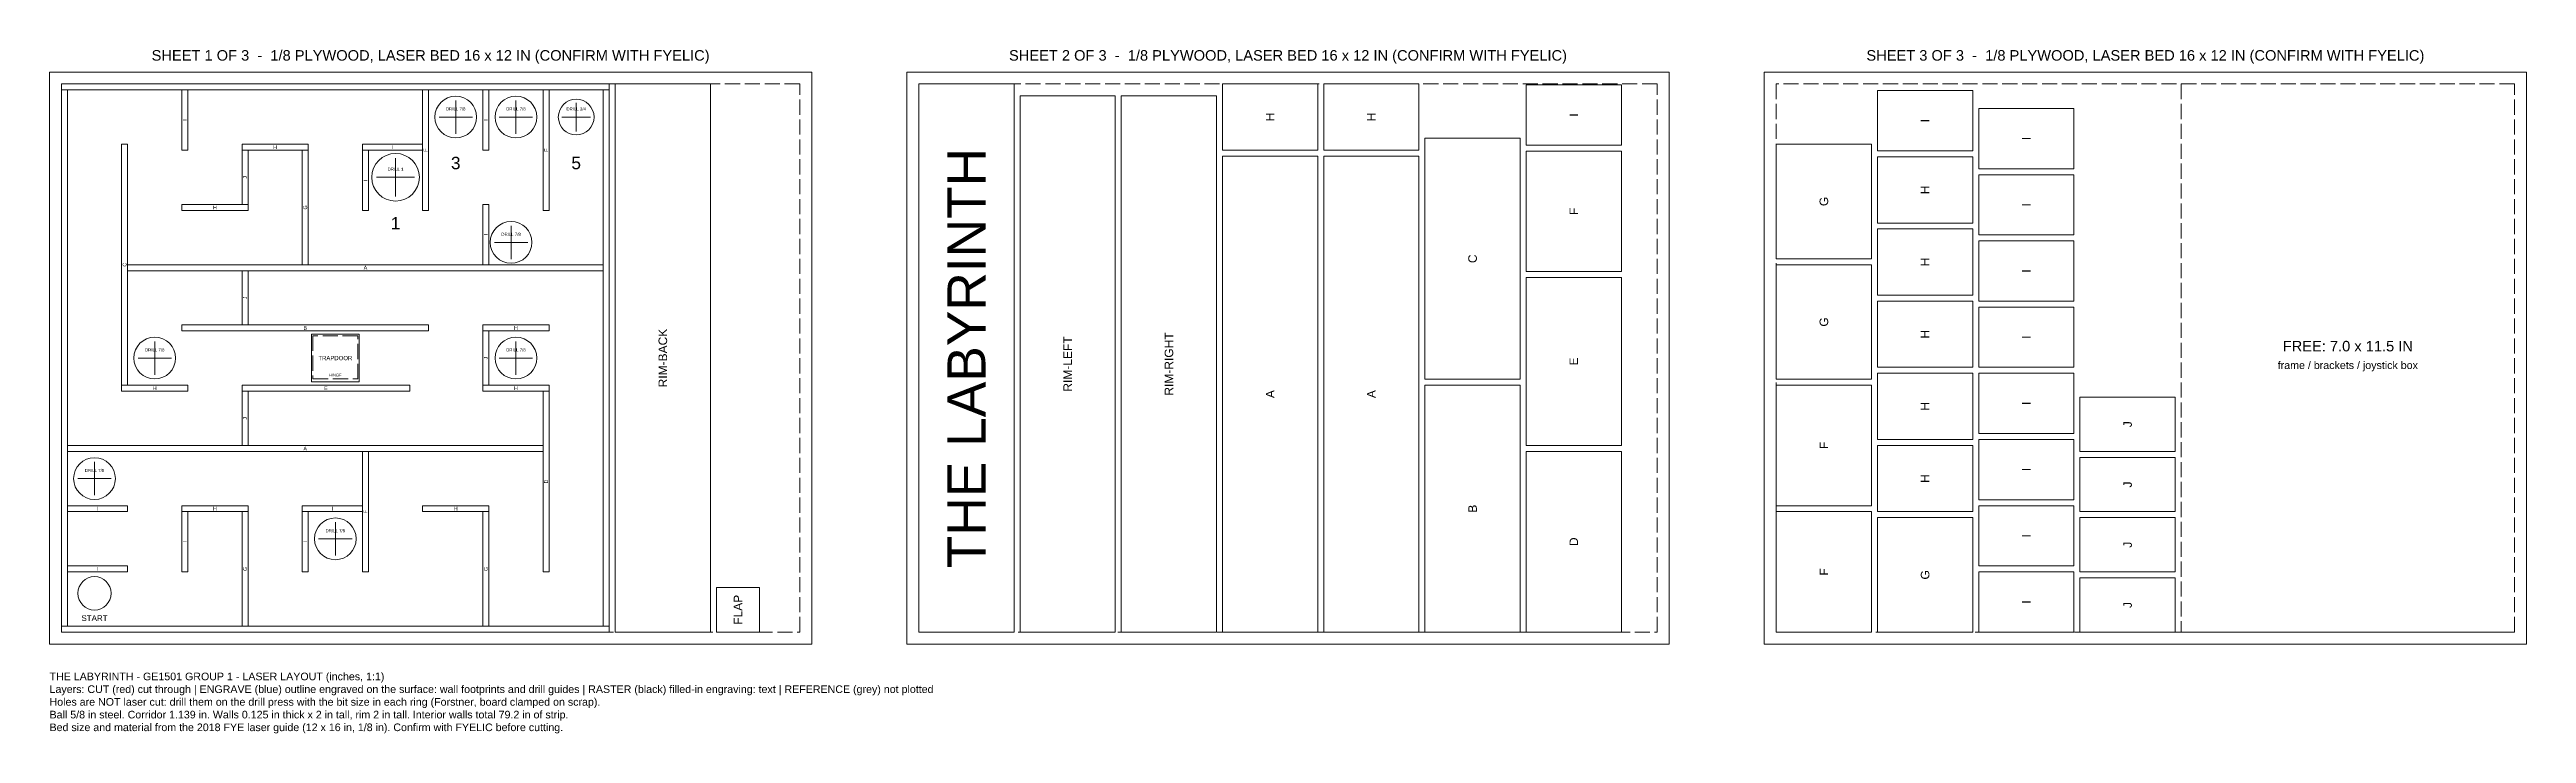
# Model space of a CAD drawing. Header units: inches. Extents: x 0 to 52, y -1.9 to 12.5.
import ezdxf
from ezdxf.enums import TextEntityAlignment as Align

# ---------------------------------------------------------------- set-up
doc = ezdxf.new("R2010")
doc.units = ezdxf.units.IN
doc.header["$LTSCALE"] = 0.25
doc.header["$MEASUREMENT"] = 0
doc.linetypes.add('DASHED', pattern=[1.524, 1.27, -0.254])
for name, color, linetype, lineweight in [('CUT', 1, 'Continuous', 0), ('ENGRAVE', 5, 'Continuous', 0), ('RASTER', 7, 'Continuous', 0)]:
    doc.layers.add(name, color=color, linetype=linetype, lineweight=lineweight)
doc.layers.add('REFERENCE', color=8, linetype='Continuous', lineweight=0, plot=False)
doc.styles.add('LAB', font='arial.ttf')

msp = doc.modelspace()

# ---------------------------------------------------------------- linework, layer by layer
at = {"layer": 'CUT'}
for points in [[(0.25, 0.25), (11.75, 0.25), (11.75, 11.75), (0.25, 11.75)], [(11.875, 0.25), (13.875, 0.25), (13.875, 11.75), (11.875, 11.75)], [(18.25, 0.25), (20.25, 0.25), (20.25, 11.75), (18.25, 11.75)], [(20.375, 0.25), (22.375, 0.25), (22.375, 11.5), (20.375, 11.5)], [(22.5, 0.25), (24.5, 0.25), (24.5, 11.5), (22.5, 11.5)], [(24.625, 10.361), (26.625, 10.361), (26.625, 11.75), (24.625, 11.75)], [(26.75, 10.361), (28.75, 10.361), (28.75, 11.75), (26.75, 11.75)], [(31, 10.467), (33, 10.467), (33, 11.731), (31, 11.731)], [(38.375, 10.347), (40.375, 10.347), (40.375, 11.611), (38.375, 11.611)], [(40.5, 9.972), (42.5, 9.972), (42.5, 11.236), (40.5, 11.236)], [(28.875, 5.556), (30.875, 5.556), (30.875, 10.611), (28.875, 10.611)], [(36.25, 8.083), (38.25, 8.083), (38.25, 10.486), (36.25, 10.486)], [(24.625, 0.25), (26.625, 0.25), (26.625, 10.236), (24.625, 10.236)], [(26.75, 0.25), (28.75, 0.25), (28.75, 10.236), (26.75, 10.236)], [(31, 7.814), (33, 7.814), (33, 10.342), (31, 10.342)], [(38.375, 8.833), (40.375, 8.833), (40.375, 10.222), (38.375, 10.222)], [(40.5, 8.583), (42.5, 8.583), (42.5, 9.847), (40.5, 9.847)], [(38.375, 7.319), (40.375, 7.319), (40.375, 8.708), (38.375, 8.708)], [(40.5, 7.194), (42.5, 7.194), (42.5, 8.458), (40.5, 8.458)], [(36.25, 5.556), (38.25, 5.556), (38.25, 7.958), (36.25, 7.958)], [(31, 4.167), (33, 4.167), (33, 7.689), (31, 7.689)], [(38.375, 5.806), (40.375, 5.806), (40.375, 7.194), (38.375, 7.194)], [(40.5, 5.806), (42.5, 5.806), (42.5, 7.069), (40.5, 7.069)], [(5.5, 5.5), (6.5, 5.5), (6.5, 6.5), (5.5, 6.5)], [(28.875, 0.25), (30.875, 0.25), (30.875, 5.431), (28.875, 5.431)], [(36.25, 2.903), (38.25, 2.903), (38.25, 5.431), (36.25, 5.431)], [(38.375, 4.292), (40.375, 4.292), (40.375, 5.681), (38.375, 5.681)], [(40.5, 4.417), (42.5, 4.417), (42.5, 5.681), (40.5, 5.681)], [(42.625, 4.042), (44.625, 4.042), (44.625, 5.181), (42.625, 5.181)], [(38.375, 2.778), (40.375, 2.778), (40.375, 4.167), (38.375, 4.167)], [(40.5, 3.028), (42.5, 3.028), (42.5, 4.292), (40.5, 4.292)], [(31, 0.25), (33, 0.25), (33, 4.042), (31, 4.042)], [(42.625, 2.778), (44.625, 2.778), (44.625, 3.917), (42.625, 3.917)], [(36.25, 0.25), (38.25, 0.25), (38.25, 2.778), (36.25, 2.778)], [(38.375, 0.25), (40.375, 0.25), (40.375, 2.653), (38.375, 2.653)], [(40.5, 1.639), (42.5, 1.639), (42.5, 2.903), (40.5, 2.903)], [(42.625, 1.514), (44.625, 1.514), (44.625, 2.653), (42.625, 2.653)], [(14, 0.25), (14.906, 0.25), (14.906, 1.188), (14, 1.188)], [(40.5, 0.25), (42.5, 0.25), (42.5, 1.514), (40.5, 1.514)], [(42.625, 0.25), (44.625, 0.25), (44.625, 1.389), (42.625, 1.389)]]:
    msp.add_lwpolyline(points, close=True, dxfattribs=at)
at = {"layer": 'ENGRAVE'}
for p, q in [((8.178, 11.056), (8.878, 11.056)), ((8.528, 10.706), (8.528, 11.406)), ((9.442, 11.056), (10.142, 11.056)), ((9.792, 10.706), (9.792, 11.406)), ((10.756, 11.056), (11.356, 11.056)), ((11.056, 10.756), (11.056, 11.356)), ((7.264, 9.392), (7.264, 10.192)), ((6.864, 9.792), (7.664, 9.792)), ((9.34, 8.426), (10.04, 8.426)), ((9.69, 8.076), (9.69, 8.776)), ((2.208, 5.65), (2.208, 6.35)), ((9.792, 5.65), (9.792, 6.35)), ((1.858, 6), (2.558, 6)), ((9.442, 6), (10.142, 6)), ((0.944, 3.122), (0.944, 3.822)), ((0.594, 3.472), (1.294, 3.472)), ((5.65, 2.208), (6.35, 2.208)), ((6, 1.858), (6, 2.558))]:
    msp.add_line(p, q, dxfattribs=at)
for points in [[(2.778, 10.361), (2.903, 10.361), (2.903, 11.625), (2.778, 11.625)], [(7.833, 9.097), (7.958, 9.097), (7.958, 11.625), (7.833, 11.625)], [(9.097, 10.361), (9.222, 10.361), (9.222, 11.625), (9.097, 11.625)], [(10.361, 9.097), (10.486, 9.097), (10.486, 11.625), (10.361, 11.625)], [(1.514, 5.431), (1.639, 5.431), (1.639, 10.486), (1.514, 10.486)], [(4.042, 10.361), (5.431, 10.361), (5.431, 10.486), (4.042, 10.486)], [(6.569, 10.361), (7.833, 10.361), (7.833, 10.486), (6.569, 10.486)], [(4.042, 9.222), (4.167, 9.222), (4.167, 10.361), (4.042, 10.361)], [(5.306, 7.958), (5.431, 7.958), (5.431, 10.361), (5.306, 10.361)], [(6.569, 9.097), (6.694, 9.097), (6.694, 10.361), (6.569, 10.361)], [(2.778, 9.097), (4.167, 9.097), (4.167, 9.222), (2.778, 9.222)], [(9.097, 7.958), (9.222, 7.958), (9.222, 9.222), (9.097, 9.222)], [(1.639, 7.833), (11.625, 7.833), (11.625, 7.958), (1.639, 7.958)], [(4.042, 6.694), (4.167, 6.694), (4.167, 7.833), (4.042, 7.833)], [(2.778, 6.569), (7.958, 6.569), (7.958, 6.694), (2.778, 6.694)], [(9.097, 6.569), (10.486, 6.569), (10.486, 6.694), (9.097, 6.694)], [(9.097, 5.431), (9.222, 5.431), (9.222, 6.569), (9.097, 6.569)], [(1.514, 5.306), (2.903, 5.306), (2.903, 5.431), (1.514, 5.431)], [(4.042, 5.306), (7.564, 5.306), (7.564, 5.431), (4.042, 5.431)], [(4.042, 4.167), (4.167, 4.167), (4.167, 5.306), (4.042, 5.306)], [(9.097, 5.306), (10.486, 5.306), (10.486, 5.431), (9.097, 5.431)], [(10.361, 1.514), (10.486, 1.514), (10.486, 5.306), (10.361, 5.306)], [(0.375, 4.042), (10.361, 4.042), (10.361, 4.167), (0.375, 4.167)], [(6.569, 1.514), (6.694, 1.514), (6.694, 4.042), (6.569, 4.042)], [(0.375, 2.778), (1.639, 2.778), (1.639, 2.903), (0.375, 2.903)], [(2.778, 2.778), (4.167, 2.778), (4.167, 2.903), (2.778, 2.903)], [(2.778, 1.514), (2.903, 1.514), (2.903, 2.778), (2.778, 2.778)], [(4.042, 0.375), (4.167, 0.375), (4.167, 2.778), (4.042, 2.778)], [(5.306, 2.778), (6.569, 2.778), (6.569, 2.903), (5.306, 2.903)], [(5.306, 1.514), (5.431, 1.514), (5.431, 2.778), (5.306, 2.778)], [(7.833, 2.778), (9.222, 2.778), (9.222, 2.903), (7.833, 2.903)], [(9.097, 0.375), (9.222, 0.375), (9.222, 2.778), (9.097, 2.778)], [(0.375, 1.514), (1.639, 1.514), (1.639, 1.639), (0.375, 1.639)]]:
    msp.add_lwpolyline(points, close=True, dxfattribs=at)
for centre, radius in [((8.528, 11.056), 0.438), ((9.792, 11.056), 0.438), ((11.056, 11.056), 0.375), ((7.264, 9.792), 0.5), ((9.69, 8.426), 0.438), ((2.208, 6), 0.438), ((9.792, 6), 0.438), ((0.944, 3.472), 0.438), ((6, 2.208), 0.438), ((0.944, 1.064), 0.35)]:
    msp.add_circle(centre, radius, dxfattribs=at)
at = {"layer": 'REFERENCE', "linetype": 'DASHED'}
msp.add_line((5.531, 5.562), (6.469, 5.562), dxfattribs=at)
at = {"layer": 'REFERENCE'}
for points in [[(0, 0), (16, 0), (16, 12), (0, 12)], [(18, 0), (34, 0), (34, 12), (18, 12)], [(36, 0), (52, 0), (52, 12), (36, 12)], [(0.25, 11.625), (11.75, 11.625), (11.75, 11.75), (0.25, 11.75)], [(0.25, 0.375), (0.375, 0.375), (0.375, 11.625), (0.25, 11.625)], [(11.625, 0.375), (11.75, 0.375), (11.75, 11.625), (11.625, 11.625)], [(0.25, 0.25), (11.75, 0.25), (11.75, 0.375), (0.25, 0.375)]]:
    msp.add_lwpolyline(points, close=True, dxfattribs=at)
at = {"layer": 'REFERENCE', "linetype": 'DASHED'}
for points in [[(0.25, 0.25), (15.75, 0.25), (15.75, 11.75), (0.25, 11.75)], [(18.25, 0.25), (33.75, 0.25), (33.75, 11.75), (18.25, 11.75)], [(36.25, 0.25), (51.75, 0.25), (51.75, 11.75), (36.25, 11.75)], [(44.75, 0.25), (51.75, 0.25), (51.75, 11.75), (44.75, 11.75)], [(5.531, 5.562), (6.469, 5.562), (6.469, 6.469), (5.531, 6.469)]]:
    msp.add_lwpolyline(points, close=True, dxfattribs=at)

# ---------------------------------------------------------------- texts
at = {"layer": 'RASTER', "style": 'LAB'}
for s, height, p in [('3', 0.26, (8.528, 10.092)), ('5', 0.26, (11.056, 10.092)), ('1', 0.26, (7.264, 8.828)), ('START', 0.12, (0.944, 0.544))]:
    msp.add_text(s, height=height, dxfattribs=at).set_placement(p, align=Align.MIDDLE_CENTER)
msp.add_text('THE LABYRINTH', height=0.8, rotation=90, dxfattribs=at).set_placement((19.25, 6), align=Align.MIDDLE_CENTER)
at = {"layer": 'REFERENCE', "style": 'LAB'}
for s, height, p in [('SHEET 1 OF 3  -  1/8 PLYWOOD, LASER BED 16 x 12 IN (CONFIRM WITH FYELIC)', 0.22, (8, 12.35)), ('SHEET 2 OF 3  -  1/8 PLYWOOD, LASER BED 16 x 12 IN (CONFIRM WITH FYELIC)', 0.22, (26, 12.35)), ('SHEET 3 OF 3  -  1/8 PLYWOOD, LASER BED 16 x 12 IN (CONFIRM WITH FYELIC)', 0.22, (44, 12.35)), ('DRILL 7/8', 0.065, (8.528, 11.226)), ('DRILL 7/8', 0.065, (9.792, 11.226)), ('DRILL 3/4', 0.065, (11.056, 11.226)), ('H', 0.08, (4.736, 10.424)), ('I', 0.08, (7.201, 10.424)), ('DRILL 1', 0.065, (7.264, 9.962)), ('H', 0.08, (3.472, 9.16)), ('DRILL 7/8', 0.065, (9.69, 8.596)), ('A', 0.08, (6.632, 7.896)), ('B', 0.08, (5.368, 6.632)), ('H', 0.08, (9.792, 6.632)), ('FREE: 7.0 x 11.5 IN', 0.22, (48.25, 6.25)), ('DRILL 7/8', 0.065, (2.208, 6.17)), ('TRAPDOOR', 0.09, (6, 6)), ('DRILL 7/8', 0.065, (9.792, 6.17)), ('frame / brackets / joystick box', 0.16, (48.25, 5.85)), ('H', 0.08, (2.208, 5.368)), ('E', 0.08, (5.803, 5.368)), ('HINGE', 0.06, (6, 5.643)), ('H', 0.08, (9.792, 5.368)), ('DRILL 7/8', 0.065, (0.944, 3.642)), ('A', 0.08, (5.368, 4.104)), ('I', 0.08, (1.007, 2.84)), ('H', 0.08, (3.472, 2.84)), ('I', 0.08, (5.938, 2.84)), ('H', 0.08, (8.528, 2.84)), ('DRILL 7/8', 0.065, (6, 2.378)), ('I', 0.08, (1.007, 1.576))]:
    msp.add_text(s, height=height, dxfattribs=at).set_placement(p, align=Align.MIDDLE_CENTER)
for s, height, p in [('I', 0.08, (2.84, 10.993)), ('I', 0.08, (9.16, 10.993)), ('H', 0.18, (25.625, 11.056)), ('H', 0.18, (27.75, 11.056)), ('I', 0.18, (32, 11.099)), ('I', 0.18, (39.375, 10.979)), ('I', 0.18, (41.5, 10.604)), ('F', 0.08, (7.896, 10.361)), ('F', 0.08, (10.424, 10.361)), ('J', 0.08, (4.104, 9.792)), ('I', 0.08, (6.632, 9.729)), ('G', 0.18, (37.25, 9.285)), ('H', 0.18, (39.375, 9.528)), ('G', 0.08, (5.368, 9.16)), ('F', 0.18, (32, 9.078)), ('I', 0.18, (41.5, 9.215)), ('I', 0.08, (9.16, 8.59)), ('C', 0.08, (1.576, 7.958)), ('C', 0.18, (29.875, 8.083)), ('H', 0.18, (39.375, 8.014)), ('I', 0.18, (41.5, 7.826)), ('J', 0.08, (4.104, 7.264)), ('G', 0.18, (37.25, 6.757)), ('RIM-BACK', 0.18, (12.875, 6)), ('RIM-LEFT', 0.18, (21.375, 5.875)), ('RIM-RIGHT', 0.18, (23.5, 5.875)), ('H', 0.18, (39.375, 6.5)), ('I', 0.18, (41.5, 6.438)), ('J', 0.08, (9.16, 6)), ('E', 0.18, (32, 5.928)), ('A', 0.18, (25.625, 5.243)), ('A', 0.18, (27.75, 5.243)), ('J', 0.08, (4.104, 4.736)), ('H', 0.18, (39.375, 4.986)), ('I', 0.18, (41.5, 5.049)), ('F', 0.18, (37.25, 4.167)), ('J', 0.18, (43.625, 4.611)), ('I', 0.18, (41.5, 3.66)), ('D', 0.08, (10.424, 3.41)), ('H', 0.18, (39.375, 3.472)), ('J', 0.18, (43.625, 3.347)), ('F', 0.08, (6.632, 2.778)), ('B', 0.18, (29.875, 2.84)), ('I', 0.08, (2.84, 2.146)), ('I', 0.08, (5.368, 2.146)), ('D', 0.18, (32, 2.146)), ('I', 0.18, (41.5, 2.271)), ('J', 0.18, (43.625, 2.083)), ('G', 0.08, (4.104, 1.576)), ('G', 0.08, (9.16, 1.576)), ('F', 0.18, (37.25, 1.514)), ('G', 0.18, (39.375, 1.451)), ('FLAP', 0.18, (14.453, 0.719)), ('I', 0.18, (41.5, 0.882)), ('J', 0.18, (43.625, 0.819))]:
    msp.add_text(s, height=height, rotation=90, dxfattribs=at).set_placement(p, align=Align.MIDDLE_CENTER)
at = {"layer": 'REFERENCE', "insert": (0, -0.6), "char_height": 0.16, "width": 34, "attachment_point": 1, "style": 'LAB'}
msp.add_mtext('THE LABYRINTH - GE1501 GROUP 1 - LASER LAYOUT (inches, 1:1)\\PLayers: CUT (red) cut through | ENGRAVE (blue) outline engraved on the surface: wall footprints and drill guides | RASTER (black) filled-in engraving: text | REFERENCE (grey) not plotted\\PHoles are NOT laser cut: drill them on the drill press with the bit size in each ring (Forstner, board clamped on scrap).\\PBall 5/8 in steel. Corridor 1.139 in. Walls 0.125 in thick x 2 in tall, rim 2 in tall. Interior walls total 79.2 in of strip.\\PBed size and material from the 2018 FYE laser guide (12 x 16 in, 1/8 in). Confirm with FYELIC before cutting.', dxfattribs=at)

doc.saveas('drawing.dxf')
